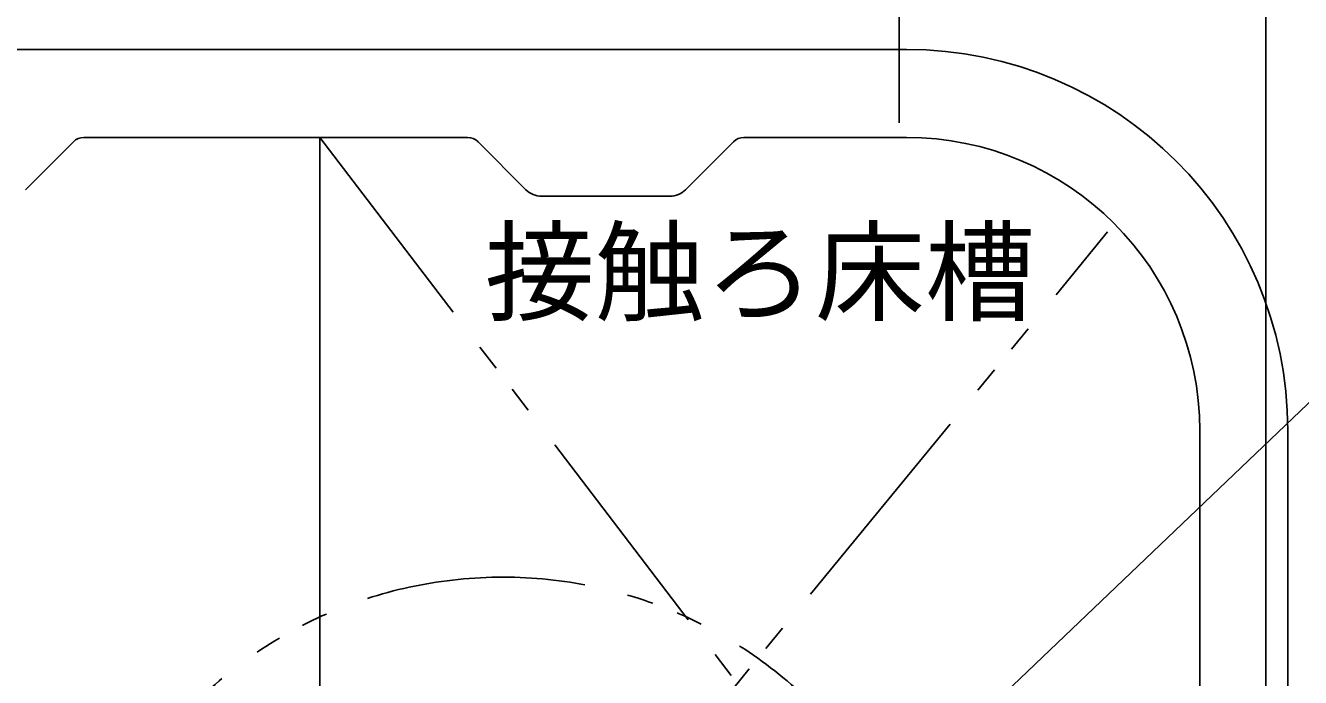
# Model space of a CAD drawing. Units: millimetres, scale not verified. Extents: x -9125 to 8193, y -6841 to 5236.
# Drawn here: x -3930 to -3061, y 522 to 966 of the extents above; entities that cross this region are included whole.
import ezdxf
from ezdxf.enums import TextEntityAlignment as Align

# ---------------------------------------------------------------- set-up
doc = ezdxf.new("R2010")
doc.units = ezdxf.units.MM
doc.header["$LTSCALE"] = 30
doc.linetypes.add('CHAIN2', pattern=[12, 9, -1, 1, -1])
doc.linetypes.add('DOUBLE_CHAIN1', pattern=[8.8, 5, -1, 0.6, -0.6, 0.6, -1])
doc.layers.add('0-1_KIKI', color=3, linetype='Continuous', lineweight=25)
doc.layers.add('0-2_SEISAKU', color=2, linetype='Continuous', lineweight=25)
doc.styles.add('MS Gothic', font='')
doc.styles.get('MS Gothic').set_extended_font_data('MS Gothic')

msp = doc.modelspace()

# ---------------------------------------------------------------- linework, layer by layer
at = {"layer": '0-1_KIKI'}
for p, q in [((-4729.45, 950.02), (-3329.45, 950.02)), ((-3930.05, 854.28), (-3897.38, 887.08)), ((-3890.29, 890.02), (-3628.6, 890.02)), ((-3729.45, 890.02), (-3729.45, -309.98)), ((-3588.84, 854.28), (-3621.52, 887.08)), ((-3480.05, 854.28), (-3447.38, 887.08)), ((-3440.29, 890.02), (-3329.45, 890.02)), ((-3578.22, 849.87), (-3490.68, 849.87)), ((-3129.45, 290.02), (-3129.45, 690.02)), ((-3069.45, -109.98), (-3069.45, 690.02))]:
    msp.add_line(p, q, dxfattribs=at)
at = {"layer": '0-1_KIKI', "linetype": 'DOUBLE_CHAIN1'}
for p, q in [((-3729.45, 890.02), (-3179.6, 170.02)), ((-3729.5, 170.02), (-3192.32, 825.5))]:
    msp.add_line(p, q, dxfattribs=at)
at = {"layer": '0-1_KIKI', "color": 4}
msp.add_line((-3038.62, 724.75), (-3539.25, 246.64), dxfattribs=at)
at = {"layer": '0-1_KIKI', "linetype": 'DOUBLE_CHAIN1'}
msp.add_circle((-3604.45, 290.02), 300, dxfattribs=at)
at = {"layer": '0-1_KIKI'}
for centre, radius, start, end in [((-3329.45, 690.02), 260, 0, 90), ((-3890.29, 880.02), 10, 90, 135.10923), ((-3628.6, 880.02), 10, 44.89078, 90), ((-3440.29, 880.02), 10, 90, 135.10922), ((-3329.45, 690.02), 200, 0, 90), ((-3578.22, 864.87), 15, 224.89078, 270), ((-3490.68, 864.87), 15, 270, 315.10922)]:
    msp.add_arc(centre, radius, start, end, dxfattribs=at)
at = {"layer": '0-2_SEISAKU', "linetype": 'CHAIN2'}
msp.add_line((-3334.45, 900.02), (-3334.45, 1300.02), dxfattribs=at)
at = {"layer": '0-2_SEISAKU'}
msp.add_line((-3084.45, 1250.02), (-3084.45, -669.98), dxfattribs=at)

# ---------------------------------------------------------------- texts
at = {"layer": '0-1_KIKI', "color": 4, "style": 'MS Gothic'}
msp.add_text('接触ろ床槽', height=54.99, dxfattribs=at).set_placement((-3616.84, 754.22), align=Align.BOTTOM_LEFT)

doc.saveas('drawing.dxf')
